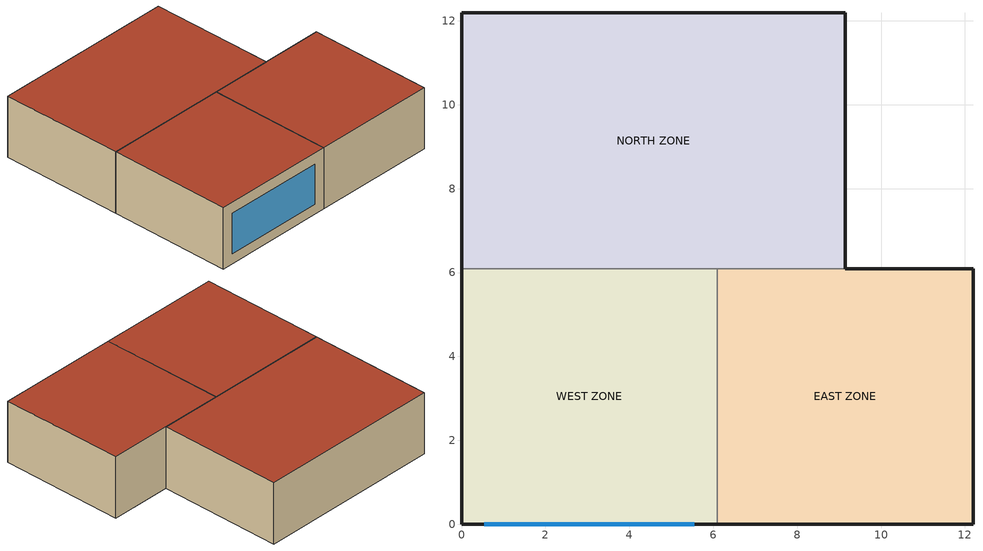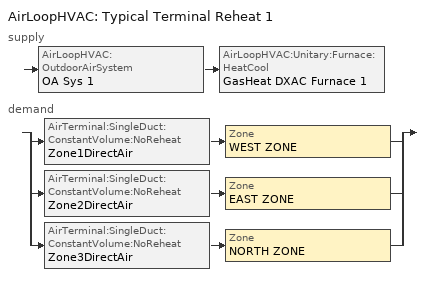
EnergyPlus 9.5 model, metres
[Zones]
WEST ZONE
 floor outside (FLOOR SLAB 8 IN): 0,0 0,6.1 6.1,6.1 6.1,0 z0
 wall outside (EXTWALL80): 0,6.1 0,0 6.1,0 z0:3.05
 wall to NORTH ZONE (PARTITION06): 6.1,6.1 0,6.1 z0:3.05
 wall to EAST ZONE (PARTITION06): 6.1,0 6.1,6.1 z0:3.05
 window (WIN-CON-LIGHT): 0.55,0 5.55,0 z0.5:2.5
 roof outside (ROOF34): 0,6.1 0,0 6.1,0 6.1,6.1 z3.05
EAST ZONE
 floor adiabatic (FLOOR SLAB 8 IN): 6.1,0 6.1,6.1 12.19,6.1 12.19,0 z0
 wall outside (EXTWALL80): 6.1,0 12.19,0 12.19,6.1 9.14,6.1 z0:3.05
 wall to NORTH ZONE (PARTITION06): 9.14,6.1 6.1,6.1 z0:3.05
 roof outside (ROOF34): 6.1,6.1 6.1,0 12.19,0 12.19,6.1 z3.05
NORTH ZONE
 floor adiabatic (FLOOR SLAB 8 IN): 0,6.1 0,12.19 9.14,12.19 9.14,6.1 z0
 wall outside (EXTWALL80): 9.14,6.1 9.14,12.19 0,12.19 0,6.1 z0:3.05
 roof outside (ROOF34): 0,12.19 0,6.1 9.14,6.1 9.14,12.19 z3.05
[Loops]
AirLoopHVAC 'Typical Terminal Reheat 1'
 supply: AirLoopHVAC:OutdoorAirSystem 'OA Sys 1' > AirLoopHVAC:Unitary:Furnace:HeatCool 'GasHeat DXAC Furnace 1'
 demand: split
  | AirTerminal:SingleDuct:ConstantVolume:NoReheat 'Zone1DirectAir' > Zone 'WEST ZONE'
  | AirTerminal:SingleDuct:ConstantVolume:NoReheat 'Zone2DirectAir' > Zone 'EAST ZONE'
  | AirTerminal:SingleDuct:ConstantVolume:NoReheat 'Zone3DirectAir' > Zone 'NORTH ZONE'
[Building]
NONE: North Axis {deg}=0; Terrain=Suburbs; Loads Convergence Tolerance Value {W}=0.04; Temperature Convergence Tolerance Value {deltaC}=0.4; Solar Distribution=FullInteriorAndExterior; Maximum Number of Warmup Days=25; Minimum Number of Warmup Days=6
[Site:Location]
Miami Intl Ap FL USA WMO=722020: Latitude {deg}=25.82; Longitude {deg}=-80.3; Time Zone {hr}=-5; Elevation {m}=11
[SizingPeriod:DesignDay] Day of Month=21; Humidity Condition Type=Wetbulb; Barometric Pressure {Pa}=101217; Rain Indicator=No; Snow Indicator=No; Daylight Saving Time Indicator=No; Solar Model Indicator=ASHRAEClearSky
Name | Month | Day Type | Maximum Dry-Bulb Temperature {C} | Daily Dry-Bulb Temperature Range {deltaC} | Wetbulb or DewPoint at Maximum Dry-Bulb {C} | Wind Speed {m/s} | Wind Direction {deg} | Sky Clearness
Miami Intl Ap Ann Htg 99.6% Condns DB | 1 | WinterDesignDay | 8.7 | 0 | 8.7 | 3.8 | 340 | 0
Miami Intl Ap Ann Clg .4% Condns DB=>MWB | 7 | SummerDesignDay | 33.2 | 6.7 | 25.3 | 4.5 | 140 | 1
[Site:GroundTemperature:BuildingSurface]
20.03, 20.03, 20.13, 20.3, 20.43, 20.52, 20.62, 20.77, 20.78, 20.55, 20.44, 20.2
[Material] Thermal Absorptance=0.9
Name | Roughness | Thickness {m} | Conductivity {W/m-K} | Density {kg/m3} | Specific Heat {J/kg-K} | Solar Absorptance | Visible Absorptance
A1 - 1 IN STUCCO | Smooth | 0.0253898 | 0.691831 | 1858.142 | 836.8 | 0.92 | 0.92
C4 - 4 IN COMMON BRICK | Rough | 0.101498 | 0.726422 | 1922.216 | 836.8 | 0.76 | 0.76
E1 - 3 / 4 IN PLASTER OR GYP BOARD | Smooth | 0.01905 | 0.726422 | 1601.846 | 836.8 | 0.92 | 0.92
C6 - 8 IN CLAY TILE | Smooth | 0.203302 | 0.570761 | 1121.292 | 836.8 | 0.82 | 0.82
C10 - 8 IN HW CONCRETE | MediumRough | 0.203302 | 1.729577 | 2242.585 | 836.8 | 0.65 | 0.65
E2 - 1 / 2 IN SLAG OR STONE | Rough | 0.0127102 | 1.435549 | 881.0155 | 1673.6 | 0.55 | 0.55
E3 - 3 / 8 IN FELT AND MEMBRANE | Rough | 0.00954024 | 0.190253 | 1121.292 | 1673.6 | 0.75 | 0.75
B5 - 1 IN DENSE INSULATION | VeryRough | 0.0253898 | 0.0432394 | 91.30524 | 836.8 | 0.5 | 0.5
C12 - 2 IN HW CONCRETE | MediumRough | 0.0509016 | 1.729577 | 2242.585 | 836.8 | 0.65 | 0.65
[Material:NoMass]
Carpet: Roughness=Rough; Thermal Resistance {m2-K/W}=0.217; Thermal Absorptance=0.9; Solar Absorptance=0.75; Visible Absorptance=0.75
[WindowMaterial:Glazing]
WIN-LAY-GLASS-LIGHT: Optical Data Type=SpectralAverage; Thickness {m}=0.003; Solar Transmittance at Normal Incidence=0.9; Front Side Solar Reflectance at Normal Incidence=0.031; Back Side Solar Reflectance at Normal Incidence=0.031; Visible Transmittance at Normal Incidence=0.9; Front Side Visible Reflectance at Normal Incidence=0.05; Back Side Visible Reflectance at Normal Incidence=0.05; Infrared Transmittance at Normal Incidence=0; Front Side Infrared Hemispherical Emissivity=0.84; Back Side Infrared Hemispherical Emissivity=0.84; Conductivity {W/m-K}=0.9
[Construction]
EXTWALL80: A1 - 1 IN STUCCO, C4 - 4 IN COMMON BRICK, E1 - 3 / 4 IN PLASTER OR GYP BOARD
PARTITION06: E1 - 3 / 4 IN PLASTER OR GYP BOARD, C6 - 8 IN CLAY TILE, E1 - 3 / 4 IN PLASTER OR GYP BOARD
FLOOR SLAB 8 IN: C10 - 8 IN HW CONCRETE, Carpet
ROOF34: E2 - 1 / 2 IN SLAG OR STONE, E3 - 3 / 8 IN FELT AND MEMBRANE, B5 - 1 IN DENSE INSULATION, C12 - 2 IN HW CONCRETE
WIN-CON-LIGHT: WIN-LAY-GLASS-LIGHT
[Zone] Type=1; Multiplier=1; Ceiling Height {m}=autocalculate; Volume {m3}=autocalculate
WEST ZONE; EAST ZONE; NORTH ZONE
[People] Number of People Schedule=OFFICE OCCUPANCY; Number of People Calculation Method=people; Fraction Radiant=0.3; Activity Level Schedule=Activity Sch; Carbon Dioxide Generation Rate {m3/s-W}=3.82E-8; Mean Radiant Temperature Calculation Type=zoneaveraged; Work Efficiency Schedule=Work Eff Sch; Clothing Insulation Calculation Method=ClothingInsulationSchedule; Clothing Insulation Schedule=Clothing Sch; Air Velocity Schedule=Air Velo Sch; Thermal Comfort Model 1 Type=FANGER
Name | Zone or ZoneList | Number of People
WEST ZONE PEOPLE | WEST ZONE | 3
EAST ZONE | EAST ZONE | 3
NORTH ZONE | NORTH ZONE | 4
[Lights] Schedule=OFFICE LIGHTING; Design Level Calculation Method=LightingLevel; Return Air Fraction=0; Fraction Radiant=0.2; Fraction Visible=0.2; Fraction Replaceable=0
Name | Zone or ZoneList | Lighting Level {W}
EAST ZONE Lights 1 | EAST ZONE | 1464.375
NORTH ZONE Lights 1 | NORTH ZONE | 878.6252
[ElectricEquipment] Schedule=INTERMITTENT; Design Level Calculation Method=EquipmentLevel; Fraction Latent=0; Fraction Radiant=0.3; Fraction Lost=0
Name | Zone or ZoneList | Design Level {W}
WEST ZONE ElecEq 1 | WEST ZONE | 2928.751
EAST ZONE ElecEq 1 | EAST ZONE | 1464.375
NORTH ZONE ElecEq 1 | NORTH ZONE | 2928.751
[AirLoopHVAC]
Typical Terminal Reheat 1: Design Supply Air Flow Rate {m3/s}=1.6
[AvailabilityManager:Scheduled]
Name | Schedule
Furnace 1 Avail | FanAndCoilAvailSched
Outdoor Air 1 Avail | OutdoorAirAvailSched
[Controller:OutdoorAir]
OA Controller 1: Minimum Outdoor Air Flow Rate {m3/s}=0.25; Maximum Outdoor Air Flow Rate {m3/s}=1.6; Economizer Control Type=ElectronicEnthalpy; Economizer Control Action Type=ModulateFlow; Economizer Maximum Limit Dry-Bulb Temperature {C}=22; Economizer Maximum Limit Dewpoint Temperature {C}=13.5; Electronic Enthalpy Limit Curve=ElectronicEnthalpyCurveA; Economizer Minimum Limit Dry-Bulb Temperature {C}=18; Lockout Type=NoLockout; Minimum Limit Type=FixedMinimum; Minimum Outdoor Air Schedule=OAFractionSched
[Zone equipment]
WEST ZONE: Zone1DirectAir
EAST ZONE: Zone2DirectAir
NORTH ZONE: Zone3DirectAir
[AirLoopHVAC:Unitary:Furnace:HeatCool]
GasHeat DXAC Furnace 1: Availability Schedule=FanAndCoilAvailSched; Supply Air Fan Operating Mode Schedule=CyclingFanSchedule; Maximum Supply Air Temperature {C}=80; Cooling Supply Air Flow Rate {m3/s}=1.6; Heating Supply Air Flow Rate {m3/s}=1.6; No Load Supply Air Flow Rate {m3/s}=1.6; Controlling Zone or Thermostat Location=East Zone; Supply Fan=Supply Fan 1; Fan Placement=BlowThrough; Heating Coil=Furnace Heating Coil 1; Cooling Coil=Furnace ACDXCoil 1; Dehumidification Control Type=CoolReheat; Reheat Coil=Humidistat Reheat Coil 1
[AirTerminal:SingleDuct:ConstantVolume:NoReheat] Availability Schedule=FanAndCoilAvailSched
Name | Maximum Air Flow Rate {m3/s}
Zone1DirectAir; Zone3DirectAir | 0.544
Zone2DirectAir | 0.512
[ZoneControl:Thermostat]
Zone 2 Thermostat: Zone or ZoneList=EAST ZONE; Control Type Schedule=Zone Control Type Sched; Control 1=Dual Setpoint with DB
[ThermostatSetpoint:DualSetpoint]
Dual Setpoint with DB: Heating Setpoint Temperature Schedule=Heating Setpoints; Cooling Setpoint Temperature Schedule=Cooling Setpoints
[Coil:Heating:Fuel] Availability Schedule=FanAndCoilAvailSched; Fuel Type=NaturalGas; Burner Efficiency=0.8; Nominal Capacity {W}=32000
Furnace Heating Coil 1; Humidistat Reheat Coil 1
[Coil:Cooling:DX]
Furnace ACDXCoil 1: Availability Schedule=FanAndCoilAvailSched; Performance Object=Furnace ACDXCoil 1 Performance
[Coil:Cooling:DX:CurveFit:Performance]
Furnace ACDXCoil 1 Performance: Capacity Control Method=Discrete; Compressor Fuel Type=Electricity; Base Operating Mode=Furnace ACDXCoil 1 Operating Mode
[Coil:Cooling:DX:CurveFit:OperatingMode]
Furnace ACDXCoil 1 Operating Mode: Rated Gross Total Cooling Capacity {W}=32000; Rated Evaporator Air Flow Rate {m3/s}=1.6; Maximum Cycling Rate {cycles/hr}=4; Ratio of Initial Moisture Evaporation Rate and Steady State Latent Capacity=0.4; Latent Capacity Time Constant {s}=45; Nominal Time for Condensate Removal to Begin {s}=1000; Nominal Speed Number=1; Speed 1=Furnace ACDXCoil 1 Speed 1 Performance
[Coil:Cooling:DX:CurveFit:Speed]
Furnace ACDXCoil 1 Speed 1 Performance: Gross Total Cooling Capacity Fraction=1; Evaporator Air Flow Rate Fraction=1; Condenser Air Flow Rate Fraction=1; Gross Sensible Heat Ratio=0.75; Gross Cooling COP {W/W}=3; Active Fraction of Coil Face Area=1; Evaporative Condenser Pump Power Fraction=1; Total Cooling Capacity Modifier Function of Temperature Curve=WindACCoolCapFT; Total Cooling Capacity Modifier Function of Air Flow Fraction Curve=WindACCoolCapFFF; Energy Input Ratio Modifier Function of Temperature Curve=WindACEIRFT; Energy Input Ratio Modifier Function of Air Flow Fraction Curve=WindACEIRFFF; Part Load Fraction Correlation Curve=WindACPLFFPLR
[Fan:OnOff]
Supply Fan 1: Availability Schedule=FanAndCoilAvailSched; Fan Total Efficiency=0.7; Pressure Rise {Pa}=600; Maximum Flow Rate {m3/s}=1.6; Motor Efficiency=0.9; Motor In Airstream Fraction=1
[Schedule:Compact]
Activity Sch: Through: 12/31, For: AllDays, Until: 24:00, 131.8
Work Eff Sch; CyclingFanSchedule: Through: 12/31, For: AllDays, Until: 24:00, 0
Clothing Sch; FanAndCoilAvailSched: Through: 12/31, For: AllDays, Until: 24:00, 1
Air Velo Sch: Through: 12/31, For: AllDays, Until: 24:00, 0.137
OFFICE OCCUPANCY: Through: 12/31, For: WeekDays SummerDesignDay, Until: 7:00, 0, Until: 8:00, 0.3, Until: 12:00, 1, Until: 13:00, 0.5, Until: 16:00, 1, Until: 17:00, 0.5, Until: 18:00, 0.1, Until: 24:00, 0, For: AllOtherDays, Until: 24:00, 0
INTERMITTENT: Through: 12/31, For: WeekDays SummerDesignDay, Until: 8:00, 0, Until: 18:00, 1, Until: 24:00, 0, For: AllOtherDays, Until: 24:00, 0
OFFICE LIGHTING: Through: 12/31, For: WeekDays SummerDesignDay, Until: 6:00, 0.05, Until: 7:00, 0.2, Until: 17:00, 1, Until: 18:00, 0.5, Until: 24:00, 0.05, For: AllOtherDays, Until: 24:00, 0.05
OAFractionSched: Through: 12/31, For: AllDays, Until: 7:00, 0.05, Until: 18:00, 1, Until: 24:00, 0.05
OutdoorAirAvailSched: Through: 3/31, For: WeekDays, Until: 24:00, 1, For: AllOtherDays, Until: 24:00, 0, Through: 9/30, For: WeekDays SummerDesignDay, Until: 7:00, 0, Until: 18:00, 1, Until: 24:00, 0, For: AllOtherDays, Until: 24:00, 0, Through: 12/31, For: AllDays, Until: 24:00, 1
Heating Setpoints: Through: 12/31, For: AllDays, Until:  7:00, 20, Until: 18:00, 22, Until: 24:00, 20
Cooling Setpoints: Through: 12/31, For: AllDays, Until:  7:00, 26, Until: 18:00, 24, Until: 24:00, 26
Zone Control Type Sched: Through: 12/31, For: AllDays, Until: 24:00, 4
[Curve:Biquadratic] Minimum Value of x=12.77778; Maximum Value of x=23.88889; Minimum Value of y=18; Maximum Value of y=46.11111; Input Unit Type for X=Temperature; Input Unit Type for Y=Temperature; Output Unit Type=Dimensionless
Name | Coefficient1 Constant | Coefficient2 x | Coefficient3 x**2 | Coefficient4 y | Coefficient5 y**2 | Coefficient6 x*y
WindACCoolCapFT | 0.942588 | 0.00954335 | 0.00068377 | -0.0110427 | 5.249e-06 | -9.72e-06
WindACEIRFT | 0.342414 | 0.034885 | -0.0006237 | 0.00497722 | 0.000437951 | -0.000728028
[Curve:Cubic]
ElectronicEnthalpyCurveA: Coefficient1 Constant=0.013427; Coefficient2 x=-0.00047892; Coefficient3 x**2=5.3352e-05; Coefficient4 x**3=-1.8103e-06; Minimum Value of x=16.6; Maximum Value of x=29.13
[Curve:Quadratic]
Name | Coefficient1 Constant | Coefficient2 x | Coefficient3 x**2 | Minimum Value of x | Maximum Value of x
WindACCoolCapFFF | 0.8 | 0.2 | 0 | 0.5 | 1.5
WindACEIRFFF | 1.1552 | -0.1808 | 0.0256 | 0.5 | 1.5
WindACPLFFPLR | 0.85 | 0.15 | 0 | 0 | 1
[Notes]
FurnaceWithDXSystemRHControl_cyclingfan.idf
Basic file description:  1 story building divided into 3 interior conditioned zones. Roof with no plenum.
Highlights:              Example of furnace with a DX cooling coil and gas heating coil using cycling fan mode.
A thermostat and humidistat are used to control temperature and relative humidity.
Simulation Location/Run: Miami Intl Ap FL USA WMO=722020, 2 design days, 2 run periods.
Run Control executes the run periods and design days. A Miami weather file is required.
Location:                Miami, FL USA
Design Days:             Miami Intl Ap FL USA Annual Heating 99.6%, MaxDB=8.7°C
Miami Intl Ap FL USA Annual Cooling (DB=>MWB) .4%, MaxDB=33.2°C MWB=25.3°C
Run Period (Weather File): Winter - week of 1/4, Summer - week of 7/10.
Run Control:             No Zone or System sizing required. Simulation runs 2 design days and uses weather
file for run periods.
Building: Single floor rectangular L-shaped building 40 ft south wall, 40 ft west wall, zone height 10 feet.
There is a single window in the West zone south wall. The walls are 1 in stucco over 4 in common brick
and gypboard. The roof is a built up roof with 1/2 in stone over 3/8 in felt over 1 in dense insulation
supported by 2 in heavy weight concrete. The window is single pane 3mm clear.
The window to wall ratio is approximately 0.07.
The building is oriented due north.
Floor Area:        130.1 m2 (1403 ft2)
Number of Stories: 1
Zone Description Details:
|        West        |         East           |    window = *
Internal gains description:     ZONE West  - lighting is 0 watts, equip is 2928.751 watts, 3 occupants
Internal gains description:     ZONE North - lighting is 878.6252 watts, equip is 2928.751 watts, 4 occupants
Internal gains description:     ZONE East  - lighting is 1464.375 watts, equip is 1464.375 watts, 3 occupants
Interzone Surfaces:             3 interzone surfaces (see diagram)
Internal Mass:                  None
Windows:                        1 - single pane clear 3mm glass
Detached Shading:               None
Daylight:                       None
Natural Ventilation:            None
Compact Schedules:              Yes
Solair Distribution:            FullInteriorAndExterior
HVAC:                           3 zone central system using single air loop. DX cooling coil and gas heating coil.
Dual setpoint thermostat with setback temperature. Cooling setpoint is 24 C in the
daytime with 30 C set up temperature. Heating setpoint is 21 C in the daytime with
18 C set back temperature. Humidistat is set at 50% all year. An economizer is used
to provide free cooling when available. The economizer uses a 25 C maximum and 14 C
minimum outdoor temperature limit. In addition, a maximum outdoor dew point
temperature of 13.5 C and an electronic enthalpy curve (A) is used to further
limit economizer operation. A high humidity control option also increases the amount
of outdoor air when indoor relative humidities are above the humidistat set point
and the outdoor air humidity ratio is lower than the indoor humidity ratio.
Fresh air is also introduced each weekday from 7:00 am to 7:30 am to purge contaminants
from the building interior.
Zonal Equipment:                AirTerminal:SingleDuct:Uncontrolled
Central Air Handling Equipment: Yes
System Equipment Autosize:      No
Purchased Cooling:              No
Purchased Heating:              No
Purchased Chilled Water:        No
Purchased Hot Water:            No
HVAC System:                    AirLoopHVAC:Unitary:Furnace:HeatCool
Coils:                          Coil:Cooling:DX:SingleSpeed, Coil:Heating:Fuel
Pumps:                          None
Boilers:                        None
Chillers:                       None
Towers:                         None
Standard Reports:               None
Timestep or Hourly Variables:   Timestep
Time bins Report:               None
HTML Report:                    None
Environmental Emissions:        None
Utility Tariffs:                None
